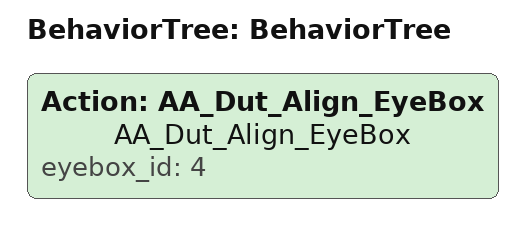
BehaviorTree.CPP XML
<?xml version="1.0"?>
<root main_tree_to_execute="BehaviorTree">
 <BehaviorTree ID="BehaviorTree">
  <!-- Add nodes here -->
  <Action name="AA_Dut_Align_EyeBox" ID="AA_Dut_Align_EyeBox" eyebox_id="4"/>
 </BehaviorTree>
</root>
